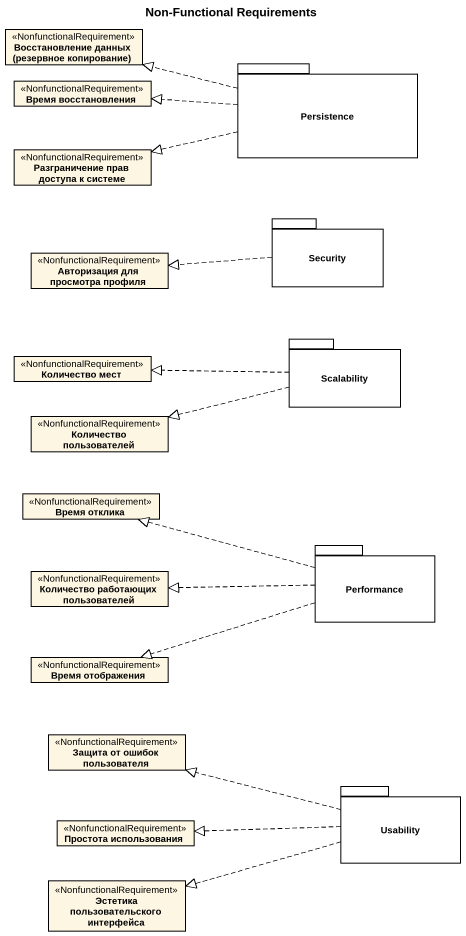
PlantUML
@startuml
title Non-Functional Requirements
hide circle
hide empty members
class "Восстановление данных (резервное копирование)" as Восстановление_данных <<NonfunctionalRequirement>>
class "Время восстановления" as Время_восстановления <<NonfunctionalRequirement>>
package Persistence {
}
class "Разграничение прав доступа к системе" as Разграничение_прав_доступа <<NonfunctionalRequirement>>
class "Авторизация для просмотра профиля" as Авторизация_для_просмотра <<NonfunctionalRequirement>>
package Security {
}
class "Количество мест" as Количество_мест <<NonfunctionalRequirement>>
package Scalability {
}
class "Количество пользователей" as Количество_пользователей <<NonfunctionalRequirement>>
class "Время отклика" as Время_отклика <<NonfunctionalRequirement>>
package Performance {
}
class "Количество работающих пользователей" as Количество_работающих <<NonfunctionalRequirement>>
class "Время отображения" as Время_отображения <<NonfunctionalRequirement>>
class "Защита от ошибок пользователя" as Защита_от_ошибок <<NonfunctionalRequirement>>
package Usability {
}
class "Простота использования" as Простота_использования <<NonfunctionalRequirement>>
class "Эстетика пользовательского интерфейса" as Эстетика_пользовательского <<NonfunctionalRequirement>>
Persistence .left.|> Восстановление_данных
Persistence .left.|> Время_восстановления
Persistence .left.|> Разграничение_прав_доступа
Security .left.|> Авторизация_для_просмотра
Scalability .left.|> Количество_мест
Scalability .left.|> Количество_пользователей
Performance .left.|> Время_отклика
Performance .left.|> Количество_работающих
Performance .left.|> Время_отображения
Usability .left.|> Защита_от_ошибок
Usability .left.|> Простота_использования
Usability .left.|> Эстетика_пользовательского
@enduml
